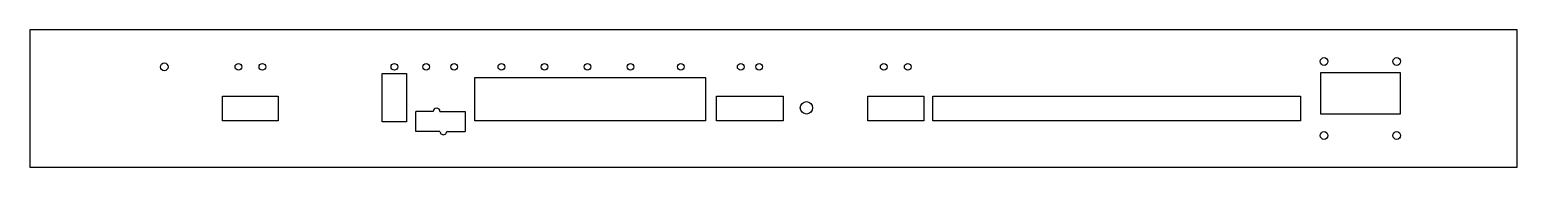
# Model space of a CAD drawing. Header units: millimetres. Extents: x 0 to 483, y 0 to 44.
import ezdxf

# ---------------------------------------------------------------- set-up
doc = ezdxf.new("R2010")
doc.units = ezdxf.units.MM
doc.layers.add('Sketch', color=7, linetype='CONTINUOUS')

msp = doc.modelspace()

# ---------------------------------------------------------------- linework, layer by layer
at = {"layer": 'Sketch'}
for p, q in [((482.6, 44.5), (-0.000006, 44.5)), ((-0.000006, 44.5), (-0.000006, 0.000004)), ((482.6, 0.000004), (482.6, 44.5)), ((114.33, 30.3), (122.26, 30.3)), ((114.33, 14.7), (114.33, 30.3)), ((122.26, 30.3), (122.26, 14.7)), ((144.374, 29), (219.214, 29)), ((144.374, 15), (144.374, 29)), ((219.214, 29), (219.214, 15)), ((418.867, 30.65), (444.577, 30.65)), ((418.867, 17.19), (418.867, 30.65)), ((444.577, 30.65), (444.577, 17.19)), ((62.5393, 23), (80.6393, 23)), ((62.5393, 15), (62.5393, 23)), ((80.6393, 23), (80.6393, 15)), ((222.84, 23), (244.44, 23)), ((222.84, 15), (222.84, 23)), ((244.44, 23), (244.44, 15)), ((271.952, 23), (290.042, 23)), ((271.952, 15), (271.952, 23)), ((290.042, 23), (290.042, 15)), ((293, 23), (412.25, 23)), ((293, 15), (293, 23)), ((412.25, 23), (412.25, 15)), ((80.6393, 15), (62.5393, 15)), ((122.26, 14.7), (114.33, 14.7)), ((125.295, 11.6), (125.295, 18)), ((130.9, 18), (125.295, 18)), ((133.1, 18.0001), (141.235, 18.0001)), ((141.235, 18.0001), (141.235, 11.6001)), ((219.214, 15), (144.374, 15)), ((244.44, 15), (222.84, 15)), ((290.042, 15), (271.952, 15)), ((412.25, 15), (293, 15)), ((444.577, 17.19), (418.867, 17.19)), ((133.1, 11.6), (125.295, 11.6)), ((135.3, 11.6001), (141.235, 11.6001)), ((-0.000006, 0.000004), (482.6, 0.000004))]:
    msp.add_line(p, q, dxfattribs=at)
for centre, radius in [((419.94, 34.24), 1.25), ((443.508, 34.24), 1.25), ((43.6329, 32.5), 1.25), ((67.6854, 32.5), 1.08), ((75.4611, 32.5), 1.08), ((118.288, 32.5), 1.08), ((128.626, 32.5), 1.08), ((137.681, 32.5), 1.08), ((153.015, 32.5), 1.08), ((166.996, 32.5), 1.08), ((180.977, 32.5), 1.08), ((194.923, 32.5), 1.08), ((211.261, 32.5), 1.08), ((230.663, 32.5), 1.08), ((236.653, 32.5), 1.08), ((277.063, 32.5), 1.08), ((284.84, 32.5), 1.08), ((252, 19.227), 2), ((419.94, 10.26), 1.25), ((443.508, 10.26), 1.25)]:
    msp.add_circle(centre, radius, dxfattribs=at)
for centre, start, end in [((132, 18), 0.00426426, -179.999), ((134.2, 11.6), -179.999, 0.0042419)]:
    msp.add_arc(centre, 1.1, start, end, dxfattribs=at)

doc.saveas('drawing.dxf')
